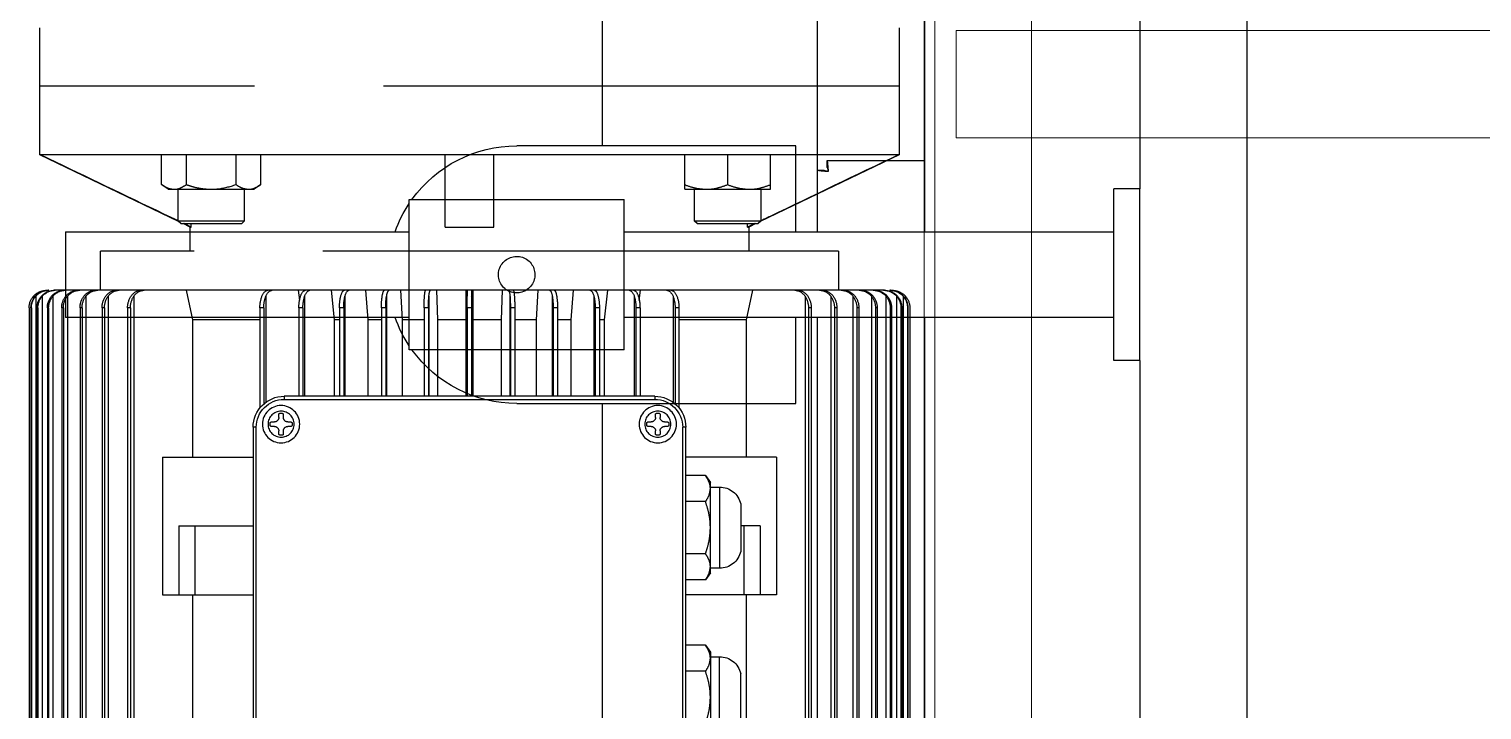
# Model space of a CAD drawing. Header units: millimetres. Extents: x 163705 to 1616509, y 81827 to 302547.
# Drawn here: x 225440.5 to 225778.7, y 147746.9 to 147905.5 of the extents above; entities that cross this region are included whole.
import ezdxf

# ---------------------------------------------------------------- set-up
doc = ezdxf.new("R2010")
doc.units = ezdxf.units.MM
doc.header["$LTSCALE"] = 10
doc.linetypes.add('ACAD_ISO02W100', pattern=[15, 12, -3])
doc.layers.add('1-虚线', color=8, linetype='ACAD_ISO02W100', lineweight=0)
doc.layers.add('1-设备轮廓', color=2, linetype='Continuous', lineweight=18)

# ---------------------------------------------------------------- blocks, each defined once
blk = doc.blocks.new('A$Cb1654539')
at = {"lineweight": 25}
for p, q in [((-67.33, 72.99), (-67.33, 262.7)), ((-65.82, 72.99), (-65.82, 262.7)), ((-63.35, 72.99), (-63.35, 262.7)), ((-59.95, 72.99), (-59.95, 262.7)), ((-55.64, 72.99), (-55.64, 262.7)), ((-50.48, 72.99), (-50.48, 262.7)), ((-44.51, 72.99), (-44.51, 262.7)), ((111.72, 72.99), (111.72, 262.7)), ((117.7, 72.99), (117.7, 262.7)), ((122.86, 72.99), (122.86, 262.7)), ((127.16, 72.99), (127.16, 262.7)), ((130.56, 72.99), (130.56, 262.7)), ((133.03, 72.99), (133.03, 262.7)), ((134.54, 72.99), (134.54, 262.7)), ((-68.89, 75.7), (-68.89, 259.98)), ((-68.45, 75.7), (-68.45, 259.98)), ((-68.35, 75.7), (-68.35, 259.98)), ((-67.02, 75.7), (-67.02, 259.98)), ((-66.82, 75.7), (-66.82, 259.98)), ((-64.63, 75.7), (-64.63, 259.98)), ((-64.33, 75.7), (-64.33, 259.98)), ((-61.29, 75.7), (-61.29, 259.98)), ((-60.89, 75.7), (-60.89, 259.98)), ((-57.03, 75.7), (-57.03, 259.98)), ((-56.55, 75.7), (-56.55, 259.98)), ((-51.9, 75.7), (-51.9, 259.98)), ((-51.33, 75.7), (-51.33, 259.98)), ((-45.95, 75.7), (-45.95, 259.98)), ((-45.3, 75.7), (-45.3, 259.98)), ((112.52, 75.7), (112.52, 259.98)), ((113.17, 75.7), (113.17, 259.98)), ((118.55, 75.7), (118.55, 259.98)), ((119.12, 75.7), (119.12, 259.98)), ((123.76, 75.7), (123.76, 259.98)), ((124.25, 75.7), (124.25, 259.98)), ((128.11, 75.7), (128.11, 259.98)), ((128.5, 75.7), (128.5, 259.98)), ((131.55, 75.7), (131.55, 259.98)), ((131.84, 75.7), (131.84, 259.98)), ((134.04, 75.7), (134.04, 259.98)), ((134.24, 75.7), (134.24, 259.98)), ((135.56, 75.7), (135.56, 259.98)), ((135.66, 75.7), (135.66, 259.98)), ((136.11, 75.7), (136.11, 259.98)), ((-30.87, 142.48), (-30.87, 190.48)), ((-16.74, 103.51), (-16.74, 189.74)), ((-16.02, 189.74), (-16.02, 103.51)), ((83.23, 103.51), (83.23, 189.74)), ((83.95, 189.74), (83.95, 103.51)), ((98.08, 190.48), (98.08, 142.48)), ((89.69, 166.38), (89.69, 175.47)), ((91.81, 175.82), (91.81, 156.93)), ((96.76, 171.9), (96.76, 160.85)), ((89.69, 157.29), (89.69, 166.38)), ((88.55, 160.32), (83.95, 160.32)), ((88.55, 154.26), (89.69, 155.88)), ((89.69, 155.88), (89.69, 157.29)), ((89.69, 156.93), (91.81, 156.93)), ((88.55, 154.26), (83.95, 154.26)), ((-37.83, 110.48), (-37.83, 142.48)), ((-37.83, 142.48), (-34.05, 142.48)), ((-34.05, 126.48), (-34.05, 142.48)), ((-34.05, 142.48), (-30.27, 142.48)), ((-30.27, 142.48), (-16.74, 142.48)), ((-30.27, 126.48), (-30.27, 142.48)), ((97.49, 142.48), (83.95, 142.48)), ((97.49, 126.48), (97.49, 142.48)), ((101.27, 142.48), (97.49, 142.48)), ((101.27, 126.48), (101.27, 142.48)), ((105.05, 142.48), (101.27, 142.48)), ((105.05, 110.48), (105.05, 142.48)), ((88.55, 138.99), (83.95, 138.99)), ((89.69, 137.37), (88.55, 138.99)), ((89.69, 137.37), (89.69, 135.96)), ((91.81, 136.32), (89.69, 136.32)), ((89.69, 135.96), (89.69, 126.87)), ((91.81, 117.43), (91.81, 136.32)), ((88.55, 132.93), (83.95, 132.93)), ((96.76, 121.35), (96.76, 132.4)), ((-34.05, 126.48), (-30.27, 126.48)), ((-30.27, 126.48), (-16.74, 126.48)), ((89.69, 126.87), (89.69, 117.78)), ((97.49, 126.48), (96.76, 126.48)), ((101.27, 126.48), (97.49, 126.48)), ((88.55, 120.81), (83.95, 120.81)), ((88.55, 114.75), (89.69, 116.38)), ((89.69, 117.78), (89.69, 116.38)), ((89.69, 117.43), (91.81, 117.43)), ((88.55, 114.75), (83.95, 114.75)), ((-37.83, 110.48), (-16.74, 110.48)), ((-30.87, 78.48), (-30.87, 110.48)), ((105.05, 110.48), (83.95, 110.48)), ((98.08, 110.48), (98.08, 78.48)), ((-10.75, 105.07), (-10.75, 104.35)), ((-9.97, 105.33), (-10.49, 105.33)), ((-9.71, 104.35), (-9.71, 105.07)), ((76.93, 105.07), (76.93, 104.35)), ((77.71, 105.33), (77.19, 105.33)), ((77.97, 104.35), (77.97, 105.07)), ((-16.02, 103.51), (-16.74, 103.51)), ((-12.78, 103.04), (-12.78, 102.52)), ((-11.79, 103.31), (-12.52, 103.31)), ((-12.52, 102.26), (-11.79, 102.26)), ((-7.94, 103.31), (-8.67, 103.31)), ((-8.67, 102.26), (-7.94, 102.26)), ((-7.68, 102.52), (-7.68, 103.04)), ((74.9, 103.04), (74.9, 102.52)), ((75.89, 103.31), (75.16, 103.31)), ((75.16, 102.26), (75.89, 102.26)), ((79.74, 103.31), (79.01, 103.31)), ((79.01, 102.26), (79.74, 102.26)), ((80, 102.52), (80, 103.04)), ((83.95, 103.51), (83.23, 103.51)), ((-15.16, 75.7), (-15.16, 99)), ((-10.75, 101.22), (-10.75, 100.5)), ((-10.49, 100.24), (-9.97, 100.24)), ((-9.71, 100.5), (-9.71, 101.22)), ((76.93, 101.22), (76.93, 100.5)), ((77.19, 100.24), (77.71, 100.24)), ((77.97, 100.5), (77.97, 101.22)), ((82.38, 75.7), (82.38, 99)), ((-14.26, 75.7), (-14.26, 98.06)), ((-13.77, 72.99), (-13.77, 97.67)), ((-9.51, 96.28), (-9.51, 97)), ((-9.51, 97), (76.73, 97)), ((76.73, 96.28), (-9.51, 96.28)), ((-6.09, 75.7), (-6.09, 96.28)), ((-5.14, 75.7), (-5.14, 96.28)), ((-4.75, 72.99), (-4.75, 96.28)), ((2.16, 78.48), (2.16, 96.28)), ((3.36, 75.7), (3.36, 96.28)), ((4.34, 75.7), (4.34, 96.28)), ((4.64, 72.99), (4.64, 96.28)), ((9.95, 78.48), (9.95, 96.28)), ((13.11, 75.7), (13.11, 96.28)), ((14.11, 75.7), (14.11, 96.28)), ((14.31, 72.99), (14.31, 96.28)), ((17.97, 78.48), (17.97, 96.28)), ((23.05, 75.7), (23.05, 96.28)), ((24.07, 75.7), (24.07, 96.28)), ((24.17, 72.99), (24.17, 96.28)), ((26.14, 78.48), (26.14, 96.28)), ((32.83, 96.28), (32.83, 78.48)), ((33.1, 75.7), (33.1, 96.28)), ((34.12, 75.7), (34.12, 96.28)), ((34.38, 78.48), (34.38, 96.28)), ((41.07, 96.28), (41.07, 78.48)), ((43.04, 72.99), (43.04, 96.28)), ((43.14, 75.7), (43.14, 96.28)), ((44.16, 75.7), (44.16, 96.28)), ((49.24, 96.28), (49.24, 78.48)), ((52.9, 72.99), (52.9, 96.28)), ((53.1, 75.7), (53.1, 96.28)), ((54.11, 75.7), (54.11, 96.28)), ((57.26, 96.28), (57.26, 78.48)), ((62.57, 72.99), (62.57, 96.28)), ((62.87, 75.7), (62.87, 96.28)), ((63.85, 75.7), (63.85, 96.28)), ((65.05, 96.28), (65.05, 78.48)), ((71.97, 72.99), (71.97, 96.28)), ((72.36, 75.7), (72.36, 96.28)), ((73.31, 75.7), (73.31, 96.28)), ((76.73, 96.28), (76.73, 97)), ((80.99, 72.99), (80.99, 97.67)), ((81.47, 75.7), (81.47, 98.06)), ((-32.31, 71.6), (-30.87, 78.48)), ((-15.16, 78.48), (-30.87, 78.48)), ((1.43, 71.6), (2.16, 78.48)), ((3.36, 78.48), (2.16, 78.48)), ((9.39, 71.6), (9.95, 78.48)), ((13.11, 78.48), (9.95, 78.48)), ((17.59, 71.6), (17.97, 78.48)), ((23.05, 78.48), (17.97, 78.48)), ((25.93, 71.6), (26.14, 78.48)), ((32.83, 78.48), (26.14, 78.48)), ((32.83, 78.48), (32.86, 71.6)), ((34.36, 71.6), (34.38, 78.48)), ((41.07, 78.48), (34.38, 78.48)), ((41.07, 78.48), (41.28, 71.6)), ((49.24, 78.48), (44.16, 78.48)), ((49.24, 78.48), (49.63, 71.6)), ((57.26, 78.48), (54.11, 78.48)), ((57.26, 78.48), (57.82, 71.6)), ((65.05, 78.48), (63.85, 78.48)), ((65.05, 78.48), (65.79, 71.6)), ((98.08, 78.48), (82.38, 78.48)), ((98.08, 78.48), (99.53, 71.6)), ((-68.35, 75.7), (-68.45, 75.7)), ((-66.82, 75.7), (-67.02, 75.7)), ((-64.33, 75.7), (-64.63, 75.7)), ((-60.89, 75.7), (-61.29, 75.7)), ((-56.55, 75.7), (-57.03, 75.7)), ((-51.33, 75.7), (-51.9, 75.7)), ((-45.3, 75.7), (-45.95, 75.7)), ((-14.26, 75.7), (-15.16, 75.7)), ((-5.14, 75.7), (-6.09, 75.7)), ((4.34, 75.7), (3.36, 75.7)), ((14.11, 75.7), (13.11, 75.7)), ((24.07, 75.7), (23.05, 75.7)), ((34.12, 75.7), (33.1, 75.7)), ((33.1, 75.7), (33.1, 72.99)), ((34.12, 72.99), (34.12, 75.7)), ((44.16, 75.7), (43.14, 75.7)), ((54.11, 75.7), (53.1, 75.7)), ((63.85, 75.7), (62.87, 75.7)), ((73.31, 75.7), (72.36, 75.7)), ((82.38, 75.7), (81.47, 75.7)), ((113.17, 75.7), (112.52, 75.7)), ((119.12, 75.7), (118.55, 75.7)), ((124.25, 75.7), (123.76, 75.7)), ((128.5, 75.7), (128.11, 75.7)), ((131.84, 75.7), (131.55, 75.7)), ((134.24, 75.7), (134.04, 75.7)), ((135.66, 75.7), (135.56, 75.7)), ((-67.87, 72.99), (-67.87, 73.59)), ((-64.26, 71.6), (-64.37, 71.6)), ((-62.79, 71.6), (-63.01, 71.6)), ((-60.72, 71.6), (-62.79, 71.6)), ((-60.39, 71.6), (-60.72, 71.6)), ((-57.52, 71.6), (-60.39, 71.6)), ((-57.09, 71.6), (-57.52, 71.6)), ((-53.44, 71.6), (-57.09, 71.6)), ((-52.91, 71.6), (-53.44, 71.6)), ((-48.52, 71.6), (-52.91, 71.6)), ((-52.29, 71.6), (-52.29, 62.48)), ((-47.9, 71.6), (-48.52, 71.6)), ((-42.81, 71.6), (-47.9, 71.6)), ((-42.1, 71.6), (-42.81, 71.6)), ((-32.31, 71.6), (-42.1, 71.6)), ((-13.27, 71.6), (-32.31, 71.6)), ((-12.28, 71.6), (-13.27, 71.6)), ((-6.22, 71.6), (-12.28, 71.6)), ((-6.22, 71.6), (-5.92, 73.91)), ((-4.56, 71.6), (-6.22, 71.6)), ((-3.53, 71.6), (-4.56, 71.6)), ((1.43, 71.6), (-3.53, 71.6)), ((4.51, 71.6), (1.43, 71.6)), ((5.58, 71.6), (4.51, 71.6)), ((9.39, 71.6), (5.58, 71.6)), ((13.86, 71.6), (9.39, 71.6)), ((14.96, 71.6), (13.86, 71.6)), ((17.59, 71.6), (14.96, 71.6)), ((23.41, 71.6), (17.59, 71.6)), ((24.52, 71.6), (23.41, 71.6)), ((25.93, 71.6), (24.52, 71.6)), ((32.86, 71.6), (25.93, 71.6)), ((33.05, 71.6), (32.86, 71.6)), ((34.17, 71.6), (33.05, 71.6)), ((34.36, 71.6), (34.17, 71.6)), ((41.28, 71.6), (34.36, 71.6)), ((42.7, 71.6), (41.28, 71.6)), ((43.81, 71.6), (42.7, 71.6)), ((49.63, 71.6), (43.81, 71.6)), ((52.26, 71.6), (49.63, 71.6)), ((53.35, 71.6), (52.26, 71.6)), ((57.82, 71.6), (53.35, 71.6)), ((61.64, 71.6), (57.82, 71.6)), ((62.71, 71.6), (61.64, 71.6)), ((65.79, 71.6), (62.71, 71.6)), ((70.75, 71.6), (65.79, 71.6)), ((71.78, 71.6), (70.75, 71.6)), ((73.44, 71.6), (71.78, 71.6)), ((73.13, 73.96), (73.44, 71.6)), ((79.5, 71.6), (73.44, 71.6)), ((80.49, 71.6), (79.5, 71.6)), ((99.53, 71.6), (80.49, 71.6)), ((109.32, 71.6), (99.53, 71.6)), ((110.03, 71.6), (109.32, 71.6)), ((115.11, 71.6), (110.03, 71.6)), ((115.74, 71.6), (115.11, 71.6)), ((120.13, 71.6), (115.74, 71.6)), ((119.5, 62.48), (119.5, 71.6)), ((120.65, 71.6), (120.13, 71.6)), ((124.3, 71.6), (120.65, 71.6)), ((124.73, 71.6), (124.3, 71.6)), ((127.61, 71.6), (124.73, 71.6)), ((127.93, 71.6), (127.61, 71.6)), ((130.01, 71.6), (127.93, 71.6)), ((130.23, 71.6), (130.01, 71.6)), ((131.59, 71.6), (131.48, 71.6)), ((135.08, 72.99), (135.08, 73.59)), ((119.5, 62.48), (-52.29, 62.48)), ((-31.39, 62.48), (-31.39, 56.88)), ((98.61, 56.88), (98.61, 62.48)), ((-34.09, 55.59), (-66.39, 40.08)), ((-33.59, 56.08), (-34.19, 55.48)), ((-34.19, 55.48), (-34.19, 48.08)), ((-18.8, 55.48), (-34.19, 55.48)), ((-33.59, 56.08), (-19.4, 56.08)), ((-31.39, 56.88), (-33.06, 56.08)), ((-31.14, 56.88), (-32.82, 56.08)), ((-31.39, 56.88), (-31.14, 56.88)), ((-31.14, 56.88), (-31.14, 56.08)), ((-18.8, 55.48), (-19.4, 56.08)), ((-18.8, 48.08), (-18.8, 55.48)), ((27.94, 56.88), (27.94, 40.08)), ((27.94, 56.88), (39.27, 56.88)), ((39.27, 56.88), (39.27, 40.08)), ((86.61, 56.08), (86.01, 55.48)), ((86.01, 55.48), (86.01, 48.08)), ((101.41, 55.48), (86.01, 55.48)), ((86.61, 56.08), (100.81, 56.08)), ((98.36, 56.88), (98.36, 56.08)), ((98.36, 56.88), (98.61, 56.88)), ((100.03, 56.08), (98.36, 56.88)), ((100.27, 56.08), (98.61, 56.88)), ((101.41, 55.48), (100.81, 56.08)), ((133.61, 40.08), (101.3, 55.59)), ((101.41, 48.08), (101.41, 55.48)), ((-36.5, 48.08), (-38.04, 47)), ((-36.5, 48.08), (-35.16, 48.08)), ((-35.16, 48.08), (-26.5, 48.08)), ((-26.5, 48.08), (-17.84, 48.08)), ((-17.84, 48.08), (-16.5, 48.08)), ((-14.95, 47), (-16.5, 48.08)), ((83.71, 48.08), (83.71, 47)), ((83.71, 48.08), (88.71, 48.08)), ((88.71, 48.08), (98.71, 48.08)), ((98.71, 48.08), (103.71, 48.08)), ((103.71, 48.08), (103.71, 47)), ((-38.04, 47), (-38.04, 40.08)), ((-32.27, 47), (-32.27, 40.08)), ((-20.72, 47), (-20.72, 40.08)), ((-14.95, 47), (-14.95, 40.08)), ((83.71, 47), (83.71, 40.08)), ((93.71, 47), (93.71, 40.08)), ((103.71, 47), (103.71, 40.08)), ((-66.39, 40.08), (-66.39, 24.08)), ((-66.23, 40.08), (-66.39, 40.08)), ((27.94, 40.08), (-66.23, 40.08)), ((39.27, 40.08), (27.94, 40.08)), ((133.45, 40.08), (39.27, 40.08)), ((133.61, 40.08), (133.45, 40.08)), ((133.61, 24.08), (133.61, 40.08)), ((-66.39, 24.08), (-66.39, 10.48)), ((133.61, 24.08), (-66.39, 24.08)), ((133.61, 10.48), (133.61, 24.08))]:
    blk.add_line(p, q, dxfattribs=at)
for centre, radius in [((-10.23, 102.78), 4.34), ((-10.23, 102.78), 3.04), ((77.45, 102.78), 4.34), ((77.45, 102.78), 3.04)]:
    blk.add_circle(centre, radius, dxfattribs=at)
for centre, radius, start, end in [((91.81, 162.01), 5.09, 270, 346.7874), ((91.81, 131.24), 5.09, 13.2126, 90), ((91.81, 122.51), 5.09, 270, 346.7874), ((-10.49, 105.07), 0.26, 90, 180), ((-9.97, 105.07), 0.26, 0, 90), ((77.19, 105.07), 0.26, 90, 180), ((77.71, 105.07), 0.26, 0, 90), ((-9.51, 103.51), 7.23, 180, 270), ((-9.51, 103.51), 6.51, 180, 270), ((-12.52, 103.04), 0.26, 90, 180), ((-12.52, 102.52), 0.26, 180, 270), ((-11.79, 104.35), 1.04, 270, 0), ((-11.79, 101.22), 1.04, 360, 90), ((-8.67, 104.35), 1.04, 180, 270), ((-8.67, 101.22), 1.04, 90, 180), ((-7.94, 103.04), 0.26, 0, 90), ((-7.94, 102.52), 0.26, 270, 0), ((75.16, 103.04), 0.26, 90, 180), ((75.16, 102.52), 0.26, 180, 270), ((75.89, 104.35), 1.04, 270, 0), ((75.89, 101.22), 1.04, 360, 90), ((76.73, 103.51), 7.23, 270, 0), ((76.73, 103.51), 6.51, 270, 0), ((79.01, 104.35), 1.04, 180, 270), ((79.01, 101.22), 1.04, 90, 180), ((79.74, 103.04), 0.26, 0, 90), ((79.74, 102.52), 0.26, 270, 0), ((-10.49, 100.5), 0.26, 180, 270), ((-9.97, 100.5), 0.26, 270, 0), ((77.19, 100.5), 0.26, 180, 270), ((77.71, 100.5), 0.26, 270, 0), ((-64.79, 75.7), 4.1, 180, 221.4096), ((-64.34, 75.7), 4.11, 179.9812, 221.2458), ((-64.24, 75.7), 4.11, 179.9812, 221.2458), ((-62.88, 75.69), 4.15, 179.9262, 220.7535), ((-62.68, 75.69), 4.15, 179.9262, 220.7535), ((-60.42, 75.69), 4.21, 179.839, 219.9301), ((-60.12, 75.69), 4.21, 179.839, 219.9301), ((-56.99, 75.68), 4.3, 179.7261, 218.7716), ((-56.6, 75.68), 4.3, 179.7261, 218.7716), ((-52.6, 75.67), 4.43, 179.5965, 217.2736), ((-52.12, 75.67), 4.43, 179.5965, 217.2736), ((-47.3, 75.65), 4.6, 179.461, 215.4313), ((-46.73, 75.65), 4.6, 179.461, 215.4313), ((-41.11, 75.64), 4.84, 179.3322, 213.2414), ((-40.46, 75.64), 4.84, 179.3322, 213.2414), ((-7.92, 75.59), 7.24, 179.1365, 201.0684), ((-7.02, 75.59), 7.24, 179.1365, 201.0684), ((2.65, 75.58), 8.74, 179.2153, 197.2451), ((3.6, 75.58), 8.74, 179.2153, 197.2451), ((14.7, 75.57), 11.34, 179.3508, 193.1718), ((15.68, 75.57), 11.34, 179.3508, 193.1718), ((29.77, 75.56), 16.66, 179.5359, 188.8985), ((30.77, 75.56), 16.66, 179.5359, 188.8985), ((55.95, 75.56), 32.9, 179.758, 184.4853), ((56.97, 75.56), 32.9, 179.758, 184.4853), ((10.24, 75.56), 32.9, 355.5147, 0.242), ((11.26, 75.56), 32.9, 355.5147, 0.242), ((36.44, 75.56), 16.66, 351.1015, 0.4641), ((37.45, 75.56), 16.66, 351.1015, 0.4641), ((51.54, 75.57), 11.34, 346.8282, 0.6492), ((52.52, 75.57), 11.34, 346.8282, 0.6492), ((63.62, 75.58), 8.74, 342.7549, 0.7847), ((64.56, 75.58), 8.74, 342.7549, 0.7847), ((74.23, 75.59), 7.24, 338.9316, 0.8635), ((75.14, 75.59), 7.24, 338.9316, 0.8635), ((107.67, 75.64), 4.84, 326.7586, 0.6678), ((108.32, 75.64), 4.84, 326.7586, 0.6678), ((113.95, 75.65), 4.6, 324.5687, 0.539), ((114.52, 75.65), 4.6, 324.5687, 0.539), ((119.34, 75.67), 4.43, 322.7264, 0.4035), ((119.82, 75.67), 4.43, 322.7264, 0.4035), ((123.81, 75.68), 4.3, 321.2284, 0.2739), ((124.2, 75.68), 4.3, 321.2284, 0.2739), ((127.34, 75.69), 4.21, 320.0699, 0.161), ((127.64, 75.69), 4.21, 320.0699, 0.161), ((129.89, 75.69), 4.15, 319.2465, 0.0738), ((130.09, 75.69), 4.15, 319.2465, 0.0738), ((131.45, 75.7), 4.11, 318.7542, 0.0188), ((131.55, 75.7), 4.11, 318.7542, 0.0188), ((132.01, 75.7), 4.1, 318.5904, 360), ((-64.79, 75.7), 4.1, 221.4096, 270), ((132.01, 75.7), 4.1, 270, 318.5904)]:
    blk.add_arc(centre, radius, start, end, dxfattribs=at)
for centre, ratio, start_param, end_param in [((-64.37, 75.7), 0.9937, 2.293531, 3.141593), ((-64.26, 75.7), 0.99667, 2.293531, 3.141593), ((-63.01, 75.7), 0.977829, 2.293531, 3.141593), ((-62.79, 75.7), 0.983741, 2.293531, 3.141593), ((-60.72, 75.7), 0.952542, 2.293531, 3.141593), ((-60.39, 75.7), 0.961339, 2.293531, 3.141593), ((-57.52, 75.7), 0.918081, 2.293531, 3.141593), ((-57.09, 75.7), 0.929678, 2.293531, 3.141593), ((-53.44, 75.7), 0.874779, 2.293531, 3.141593), ((-52.91, 75.7), 0.889064, 2.293531, 3.141593), ((-48.52, 75.7), 0.823052, 2.293531, 3.141593), ((-47.9, 75.7), 0.839887, 2.293531, 3.141593), ((-42.81, 75.7), 0.763398, 2.293531, 3.141593), ((-42.1, 75.7), 0.782622, 2.293531, 3.141593), ((-13.27, 75.7), 0.458034, 2.293531, 3.141593), ((-12.28, 75.7), 0.484759, 2.293531, 3.141593), ((-4.56, 75.7), 0.368685, 2.293531, 3.141593), ((-3.53, 75.7), 0.396682, 2.293531, 3.141593), ((4.51, 75.7), 0.275786, 2.293531, 3.141593), ((5.58, 75.7), 0.304784, 2.293531, 3.141593), ((13.86, 75.7), 0.18023, 2.293531, 3.141593), ((14.96, 75.7), 0.209951, 2.293531, 3.141593), ((23.41, 75.7), 0.082939, 2.293531, 3.141593), ((24.52, 75.7), 0.113096, 2.293531, 3.141593), ((33.05, 75.7), 0.015152, 3.141593, 3.989655), ((34.17, 75.7), 0.015152, 2.293531, 3.141593), ((42.7, 75.7), 0.113096, 3.141593, 3.989655), ((43.81, 75.7), 0.082939, 3.141593, 3.989655), ((52.26, 75.7), 0.209951, 3.141593, 3.989655), ((53.35, 75.7), 0.18023, 3.141593, 3.989655), ((61.64, 75.7), 0.304784, 3.141593, 3.989655), ((62.71, 75.7), 0.275786, 3.141593, 3.989655), ((70.75, 75.7), 0.396682, 3.141593, 3.989655), ((71.78, 75.7), 0.368685, 3.141593, 3.989655), ((79.5, 75.7), 0.484759, 3.141593, 3.989655), ((80.49, 75.7), 0.458034, 3.141593, 3.989655), ((109.32, 75.7), 0.782622, 3.141593, 3.989655), ((110.03, 75.7), 0.763398, 3.141593, 3.989655), ((115.11, 75.7), 0.839887, 3.141593, 3.989655), ((115.74, 75.7), 0.823052, 3.141593, 3.989655), ((120.13, 75.7), 0.889064, 3.141593, 3.989655), ((120.65, 75.7), 0.874779, 3.141593, 3.989655), ((124.3, 75.7), 0.929678, 3.141593, 3.989655), ((124.73, 75.7), 0.918081, 3.141593, 3.989655), ((127.61, 75.7), 0.961339, 3.141593, 3.989655), ((127.93, 75.7), 0.952542, 3.141593, 3.989655), ((130.01, 75.7), 0.983741, 3.141593, 3.989655), ((130.23, 75.7), 0.977829, 3.141593, 3.989655), ((131.48, 75.7), 0.99667, 3.141593, 3.989655), ((131.59, 75.7), 0.9937, 3.141593, 3.989655)]:
    blk.add_ellipse(centre, major_axis=(0, 4.1), ratio=ratio, start_param=start_param, end_param=end_param, dxfattribs=at)
for points, knots in [([(88.55, 172.44), (88.72, 171.93), (89.12, 170.7), (89.58, 168.67), (89.65, 167.15), (89.69, 166.38)], [0, 0, 0, 0, 1.613588, 3.884306, 6.194764, 6.194764, 6.194764, 6.194764]), ([(89.69, 166.38), (89.67, 165.89), (89.63, 164.62), (89.27, 162.57), (88.79, 161.07), (88.55, 160.32)], [0, 0, 0, 0, 1.468866, 3.813321, 6.195313, 6.195313, 6.195313, 6.195313]), ([(88.55, 160.32), (88.86, 159.83), (89.5, 158.84), (89.62, 157.81), (89.69, 157.29)], [0, 0, 0, 0, 1.619128, 3.280618, 3.280618, 3.280618, 3.280618]), ([(89.69, 157.29), (89.68, 157.18), (89.67, 156.62), (89.4, 155.59), (88.83, 154.71), (88.55, 154.26)], [0, 0, 0, 0, 0.321217, 1.785505, 3.286132, 3.286132, 3.286132, 3.286132]), ([(88.55, 138.99), (88.86, 138.51), (89.5, 137.52), (89.62, 136.49), (89.69, 135.96)], [0, 0, 0, 0, 1.619128, 3.280618, 3.280618, 3.280618, 3.280618]), ([(89.69, 135.96), (89.68, 135.86), (89.67, 135.3), (89.4, 134.27), (88.83, 133.38), (88.55, 132.93)], [0, 0, 0, 0, 0.321217, 1.785505, 3.286132, 3.286132, 3.286132, 3.286132]), ([(88.55, 132.93), (88.72, 132.42), (89.12, 131.19), (89.58, 129.17), (89.65, 127.64), (89.69, 126.87)], [0, 0, 0, 0, 1.613588, 3.884306, 6.194764, 6.194764, 6.194764, 6.194764]), ([(89.69, 126.87), (89.67, 126.38), (89.63, 125.11), (89.27, 123.07), (88.79, 121.57), (88.55, 120.81)], [0, 0, 0, 0, 1.468866, 3.813321, 6.195313, 6.195313, 6.195313, 6.195313]), ([(88.55, 120.81), (88.86, 120.33), (89.5, 119.34), (89.62, 118.31), (89.69, 117.78)], [0, 0, 0, 0, 1.619128, 3.280618, 3.280618, 3.280618, 3.280618]), ([(89.69, 117.78), (89.68, 117.68), (89.67, 117.12), (89.4, 116.09), (88.83, 115.2), (88.55, 114.75)], [0, 0, 0, 0, 0.321217, 1.785505, 3.286132, 3.286132, 3.286132, 3.286132]), ([(-34.12, 55.46), (-43.09, 51.17), (-53.79, 46.04), (-64.5, 40.91), (-66.23, 40.08)], [0, 0, 0, 0, 29.833499, 35.603613, 35.603613, 35.603613, 35.603613]), ([(133.45, 40.08), (123.49, 44.86), (112.77, 49.99), (102.05, 55.12), (101.29, 55.48)], [0, 0, 0, 0, 33.132471, 35.651499, 35.651499, 35.651499, 35.651499]), ([(-38.04, 47), (-37.58, 47.3), (-36.64, 47.91), (-35.66, 48.02), (-35.16, 48.08)], [0, 0, 0, 0, 1.542394, 3.125142, 3.125142, 3.125142, 3.125142]), ([(-35.16, 48.08), (-35.06, 48.08), (-34.53, 48.07), (-33.54, 47.81), (-32.7, 47.27), (-32.27, 47)], [0, 0, 0, 0, 0.305989, 1.700883, 3.130394, 3.130394, 3.130394, 3.130394]), ([(-32.27, 47), (-31.78, 47.16), (-30.61, 47.55), (-28.68, 47.98), (-27.23, 48.05), (-26.5, 48.08)], [0, 0, 0, 0, 1.537117, 3.70022, 5.90118, 5.90118, 5.90118, 5.90118]), ([(-26.5, 48.08), (-26.03, 48.07), (-24.06, 48.02), (-22.17, 47.44), (-20.72, 47)], [0, 0, 0, 0, 1.400168, 5.897382, 5.897382, 5.897382, 5.897382]), ([(-20.72, 47), (-20.26, 47.3), (-19.32, 47.91), (-18.33, 48.02), (-17.84, 48.08)], [0, 0, 0, 0, 1.542394, 3.125142, 3.125142, 3.125142, 3.125142]), ([(-17.84, 48.08), (-17.74, 48.08), (-17.21, 48.07), (-16.22, 47.81), (-15.38, 47.27), (-14.95, 47)], [0, 0, 0, 0, 0.305989, 1.700883, 3.130394, 3.130394, 3.130394, 3.130394]), ([(83.71, 47), (84.51, 47.3), (86.14, 47.91), (87.85, 48.02), (88.71, 48.08)], [0, 0, 0, 0, 2.538577, 5.143572, 5.143572, 5.143572, 5.143572]), ([(88.71, 48.08), (88.88, 48.08), (89.8, 48.07), (91.5, 47.81), (92.97, 47.27), (93.71, 47)], [0, 0, 0, 0, 0.503075, 2.796418, 5.146675, 5.146675, 5.146675, 5.146675]), ([(93.71, 47), (94.51, 47.3), (96.14, 47.91), (97.85, 48.02), (98.71, 48.08)], [0, 0, 0, 0, 2.538577, 5.143572, 5.143572, 5.143572, 5.143572]), ([(98.71, 48.08), (98.88, 48.08), (99.8, 48.07), (101.5, 47.81), (102.97, 47.27), (103.71, 47)], [0, 0, 0, 0, 0.503075, 2.796418, 5.146675, 5.146675, 5.146675, 5.146675])]:
    blk.add_open_spline(points, degree=3, knots=knots, dxfattribs=at)
blk = doc.blocks.new('A$Ce0621208')
for p, q in [((1899.79, 815.05), (-1114.06, 815.05)), ((1899.79, 812.55), (-1114.06, 812.55)), ((-954.06, 790.05), (1649.79, 790.05))]:
    blk.add_line(p, q)
blk.add_lwpolyline([(-914.06, 807.55), (-889.06, 807.55), (-889.06, 402.55), (-914.06, 402.55)], close=True)
blk = doc.blocks.new('G$C126DDED6')
at = {"rotation": 90}
blk.add_blockref('A$Ce0621208', (1640.05, 2164.12), dxfattribs=at)
at = {"layer": '1-虚线'}
blk.add_blockref('A$Cb1654539', (685.59, 1238.98), dxfattribs=at)
blk = doc.blocks.new('11')
at = {"lineweight": 25}
for p, q in [((1760.99, -944.32), (1760.99, -1024.32)), ((1760.99, -944.32), (1779.72, -944.32)), ((1779.72, -944.32), (1780.99, -944.32)), ((1780.99, -1024.32), (1780.99, -944.32)), ((1753.49, -1024.32), (1753.49, -1074.32)), ((1788.49, -1024.32), (1753.49, -1024.32)), ((1788.49, -1074.32), (1788.49, -1024.32)), ((1740.99, -1114.32), (1740.99, -1049.32)), ((1800.99, -1049.32), (1800.99, -1114.32)), ((1740.99, -1069.32), (1600.99, -1069.32)), ((1885.99, -1069.32), (1800.99, -1069.32)), ((1788.49, -1074.32), (1753.49, -1074.32)), ((1760.99, -1074.32), (1760.99, -1188.32)), ((1780.99, -1188.32), (1780.99, -1074.32)), ((1760.99, -1114.32), (1740.99, -1114.32)), ((1800.99, -1114.32), (1780.99, -1114.32)), ((1746.7, -1119.32), (1612.28, -1119.32)), ((1744.49, -1144.32), (1744.49, -1121.53)), ((1744.49, -1121.53), (1745.99, -1121.53)), ((1760.99, -1119.32), (1746.7, -1119.32)), ((1746.7, -1119.32), (1746.7, -1120.82)), ((2232.28, -1119.32), (1780.99, -1119.32)), ((1760.99, -1144.32), (1580.99, -1144.32)), ((2334.49, -1144.32), (1780.99, -1144.32)), ((1750.99, -1194.32), (1750.99, -1188.32)), ((1790.99, -1188.32), (1750.99, -1188.32)), ((1790.99, -1194.32), (1790.99, -1188.32)), ((1590.99, -1194.32), (1750.99, -1194.32)), ((1790.99, -1194.32), (1750.99, -1194.32)), ((1790.99, -1194.32), (2249.49, -1194.32)), ((2249.49, -1219.32), (1456.99, -1219.32))]:
    blk.add_line(p, q, dxfattribs=at)
for start, end in [(109.4712, 123.5573), (56.4427, 70.5288), (125.6853, 180), (0, 54.3147)]:
    blk.add_arc((1770.99, -1049.32), 30, start, end, dxfattribs=at)
blk.add_open_spline([(1770.99, -1053.57), (1770.52, -1053.53), (1769.58, -1053.43), (1768.33, -1052.73), (1767.35, -1051.67), (1766.78, -1050.33), (1766.68, -1048.89), (1767.06, -1047.51), (1767.86, -1046.33), (1769.01, -1045.47), (1770.4, -1045.03), (1771.84, -1045.08), (1773.17, -1045.58), (1774.27, -1046.5), (1775.02, -1047.73), (1775.32, -1049.16), (1775.13, -1050.58), (1774.5, -1051.85), (1773.48, -1052.86), (1772.25, -1053.47), (1771.38, -1053.54), (1770.99, -1053.57)], degree=3, knots=[0, 0, 0, 0, 1.403579, 2.806217, 4.233469, 5.680209, 7.099249, 8.486255, 9.886899, 11.325041, 12.767223, 14.174394, 15.562365, 16.974101, 18.418175, 19.853155, 21.249386, 22.638598, 24.062294, 25.509219, 26.669433, 26.669433, 26.669433, 26.669433], dxfattribs=at)
for points in [[(1744.49, -1121.53), (1744.53, -1121.55), (1744.6, -1121.6), (1745.18, -1121.67), (1746.01, -1121.75), (1746.66, -1121.8), (1746.99, -1121.82)], [(1745.99, -1121.53), (1746.01, -1121.55), (1746.04, -1121.6), (1746.27, -1121.67), (1746.6, -1121.75), (1746.86, -1121.8), (1746.99, -1121.82)], [(1746.99, -1121.82), (1746.97, -1121.49), (1746.92, -1120.84), (1746.85, -1120.01), (1746.77, -1119.43), (1746.72, -1119.36), (1746.7, -1119.32)], [(1746.99, -1121.82), (1746.97, -1121.69), (1746.92, -1121.43), (1746.85, -1121.1), (1746.77, -1120.87), (1746.72, -1120.84), (1746.7, -1120.82)]]:
    blk.add_open_spline(points, degree=3, dxfattribs=at)
blk = doc.blocks.new('A$C790c3438')
at = {"xscale": -1, "rotation": 89.99999999999977}
blk.add_blockref('11', (-20639.61, 10613.13), dxfattribs=at)
at = {"layer": '1-设备轮廓', "xscale": -1, "rotation": 180}
blk.add_blockref('G$C126DDED6', (-20320.48, 10149.08), dxfattribs=at)

msp = doc.modelspace()

# ---------------------------------------------------------------- block references
msp.add_blockref('A$C790c3438', (245144.313, 139006.156))

doc.saveas('drawing.dxf')
